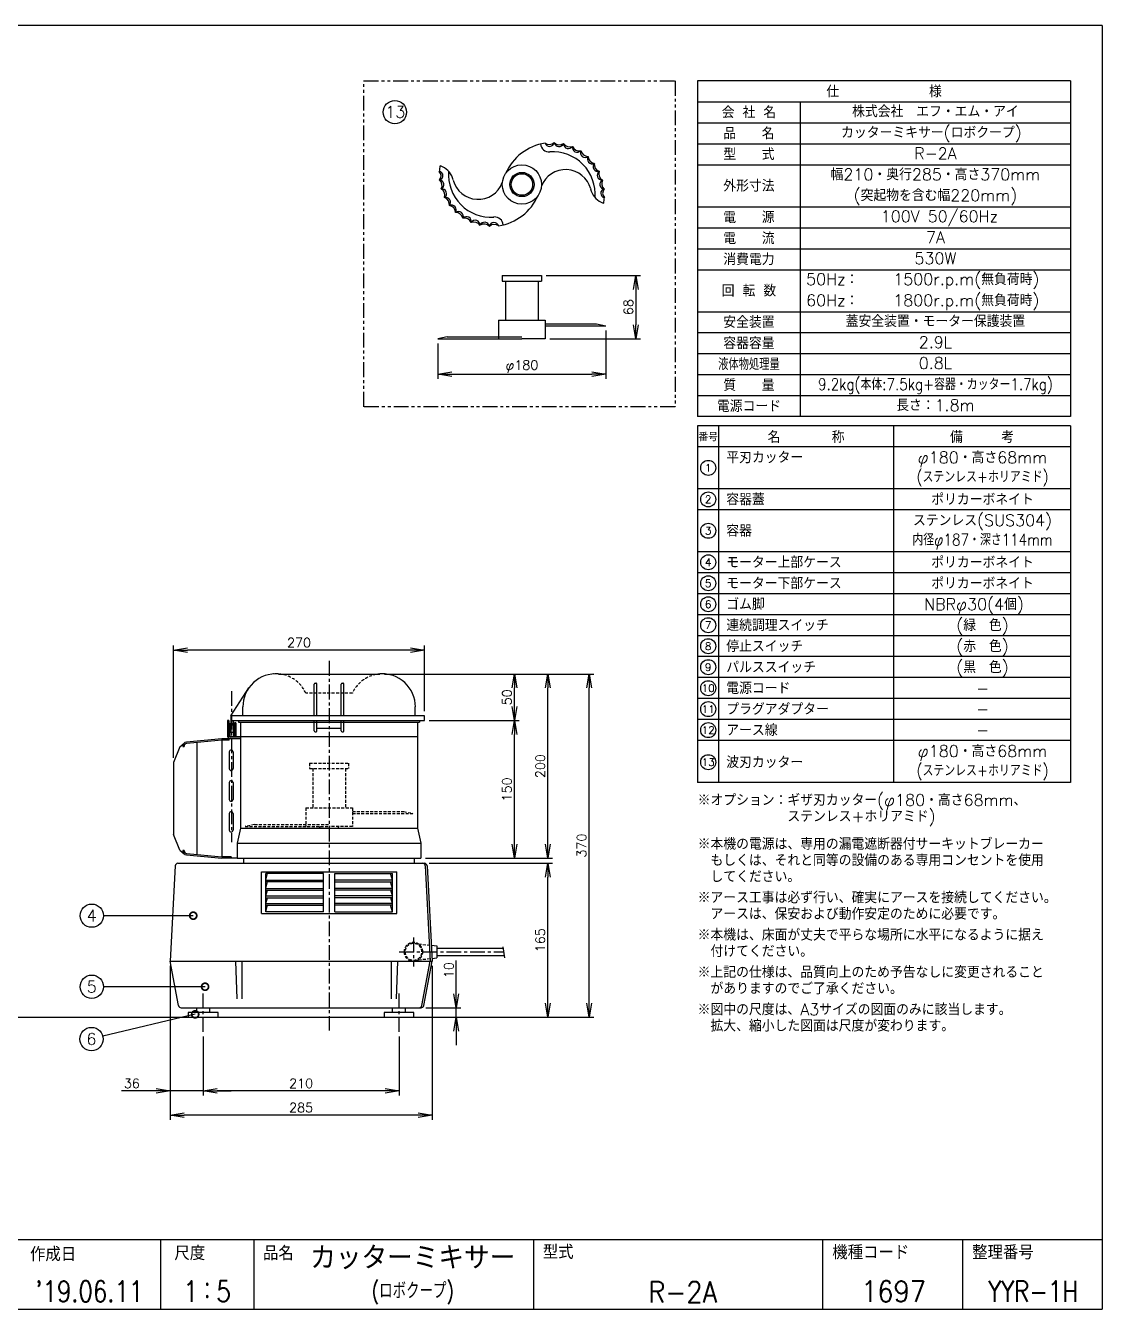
# Model space of a CAD drawing. Extents: x 115 to 2025, y 0 to 1377.
# Drawn here: x 870 to 2025, y 0 to 1377 of the extents above; entities that cross this region are included whole.
import ezdxf
from ezdxf.enums import TextEntityAlignment as Align

# ---------------------------------------------------------------- set-up
doc = ezdxf.new("R2010")
doc.units = 0
doc.header["$LTSCALE"] = 0.5
doc.header["$PDMODE"] = 3
for name, pattern in [('CENTER', [50.8, 31.75, -6.35, 6.35, -6.35]), ('HIDDEN', [9.525, 6.35, -3.175]), ('PHANTOM', [63.5, 31.75, -6.35, 6.35, -6.35, 6.35, -6.35])]:
    doc.linetypes.add(name, pattern=pattern)
doc.layers.get('0').update_dxf_attribs({"linetype": 'CONTINUOUS'})
doc.layers.get('DEFPOINTS').update_dxf_attribs({"linetype": 'CONTINUOUS'})
for name, color, linetype in [('DANMEN', 7, 'CONTINUOUS'), ('KIKI-2D2', 7, 'CONTINUOUS'), ('SIYOU', 7, 'CONTINUOUS'), ('SUNPOU', 7, 'CONTINUOUS'), ('WAKU', 7, 'CONTINUOUS')]:
    doc.layers.add(name, color=color, linetype=linetype)
doc.styles.get("Standard").update_dxf_attribs({"font": 'ROMANS', "bigfont": 'EXTFONT.shx'})
doc.dimstyles.get("Standard").update_dxf_attribs({"dimscale": 5, "dimtxt": 2, "dimasz": 3, "dimexe": 1, "dimexo": 1, "dimgap": 0.6, "dimtad": 3, "dimdec": 0, "dimzin": 0, "dimdsep": 46, "dimtxsty": 'STANDARD', "dimblk1": 'OPEN', "dimblk2": 'OPEN', "dimsah": 1, "dimcen": 1.5, "dimadec": 0, "dimazin": 0, "dimtfac": 1, "dimtdec": 0, "dimtmove": 0, "dimatfit": 0, "dimldrblk": 'DOTSMALL', "dimfxl": 1, "dimtvp": 1, "dimtolj": 1, "dimtzin": 0, "dimarcsym": 0})

# ---------------------------------------------------------------- blocks, each defined once
blk = doc.blocks.new('_DotSmall')
at = {"color": 0, "linetype": 'ByBlock', "const_width": 0.5}
blk.add_lwpolyline([(-0.0625, 0, 1), (0.0625, 0, 1)], format="xyb", close=True, dxfattribs=at)
blk = doc.blocks.new('_OPEN')
at = {"color": 0, "linetype": 'ByBlock'}
for p, q in [((-1, 0.167), (0, 0)), ((0, 0), (-1, -0.167)), ((0, 0), (-1, 0))]:
    blk.add_line(p, q, dxfattribs=at)
blk = doc.blocks.new('*D8')
at = {"layer": 'DEFPOINTS', "color": 0}
for p in [(1025.2, 373.4), (1306.2, 373.4), (1025.2, 208.3)]:
    blk.add_point(p, dxfattribs=at)
at = {"layer": 'SUNPOU', "color": 0, "lineweight": -2}
for p, q in [((1025.2, 368.4), (1025.2, 203.3)), ((1306.2, 368.4), (1306.2, 203.3)), ((1291.2, 208.3), (1040.2, 208.3))]:
    blk.add_line(p, q, dxfattribs=at)
at = {"layer": 'SUNPOU', "color": 0, "lineweight": -2, "xscale": 15, "yscale": 15, "zscale": 15, "rotation": 180}
blk.add_blockref('_OPEN', (1025.2, 208.3), dxfattribs=at)
at = {"layer": 'SUNPOU', "color": 0, "lineweight": -2, "xscale": 15, "yscale": 15, "zscale": 15}
blk.add_blockref('_OPEN', (1306.2, 208.3), dxfattribs=at)
at = {"layer": 'SUNPOU', "color": 0, "insert": (1165.7, 216.3), "char_height": 10, "attachment_point": 5}
blk.add_mtext('\\A1;285', dxfattribs=at)
blk = doc.blocks.new('*D9')
at = {"layer": 'DEFPOINTS', "color": 0}
for p in [(1060.7, 297.5), (1270.7, 297.5), (1060.7, 234.3)]:
    blk.add_point(p, dxfattribs=at)
at = {"layer": 'SUNPOU', "color": 0, "lineweight": -2}
for p, q in [((1060.7, 292.5), (1060.7, 229.3)), ((1270.7, 292.5), (1270.7, 229.3)), ((1255.7, 234.3), (1075.7, 234.3))]:
    blk.add_line(p, q, dxfattribs=at)
at = {"layer": 'SUNPOU', "color": 0, "lineweight": -2, "xscale": 15, "yscale": 15, "zscale": 15, "rotation": 180}
blk.add_blockref('_OPEN', (1060.7, 234.3), dxfattribs=at)
at = {"layer": 'SUNPOU', "color": 0, "lineweight": -2, "xscale": 15, "yscale": 15, "zscale": 15}
blk.add_blockref('_OPEN', (1270.7, 234.3), dxfattribs=at)
at = {"layer": 'SUNPOU', "color": 0, "insert": (1165.7, 242.3), "char_height": 10, "attachment_point": 5}
blk.add_mtext('\\A1;210', dxfattribs=at)
blk = doc.blocks.new('*D10')
at = {"layer": 'DEFPOINTS', "color": 0}
for p in [(1025.2, 373.4), (1060.7, 297.5), (1025.2, 234.3)]:
    blk.add_point(p, dxfattribs=at)
at = {"layer": 'SUNPOU', "color": 0, "lineweight": -2}
for p, q in [((1025.2, 368.4), (1025.2, 229.3)), ((1060.7, 292.5), (1060.7, 229.3)), ((1010.2, 234.3), (973.1, 234.3)), ((1060.7, 234.3), (1025.2, 234.3)), ((1075.7, 234.3), (1090.7, 234.3))]:
    blk.add_line(p, q, dxfattribs=at)
at = {"layer": 'SUNPOU', "color": 0, "lineweight": -2, "xscale": 15, "yscale": 15, "zscale": 15}
blk.add_blockref('_OPEN', (1025.2, 234.3), dxfattribs=at)
at = {"layer": 'SUNPOU', "color": 0, "lineweight": -2, "xscale": 15, "yscale": 15, "zscale": 15, "rotation": 180}
blk.add_blockref('_OPEN', (1060.7, 234.3), dxfattribs=at)
at = {"layer": 'SUNPOU', "color": 0, "insert": (984.2, 242.3), "char_height": 10, "attachment_point": 5}
blk.add_mtext('\\A1;36', dxfattribs=at)
blk = doc.blocks.new('*D11')
at = {"layer": 'DEFPOINTS', "color": 0}
for p in [(1294.3, 323.4), (1332.1, 323.4), (1286.7, 313.4)]:
    blk.add_point(p, dxfattribs=at)
at = {"layer": 'SUNPOU', "color": 0, "lineweight": -2}
for p, q in [((1332.1, 338.4), (1332.1, 374.2)), ((1299.3, 323.4), (1337.1, 323.4)), ((1332.1, 313.4), (1332.1, 323.4)), ((1291.7, 313.4), (1337.1, 313.4)), ((1332.1, 298.4), (1332.1, 283.4))]:
    blk.add_line(p, q, dxfattribs=at)
at = {"layer": 'SUNPOU', "color": 0, "lineweight": -2, "xscale": 15, "yscale": 15, "zscale": 15}
for p, rotation in [((1332.1, 323.4), 270), ((1332.1, 313.4), 90)]:
    blk.add_blockref('_OPEN', p, dxfattribs=dict(at, rotation=rotation))
at = {"layer": 'SUNPOU', "color": 0, "insert": (1324.1, 363.8), "char_height": 10, "attachment_point": 5, "rotation": 90}
blk.add_mtext('\\A1;10', dxfattribs=at)
blk = doc.blocks.new('*D12')
at = {"layer": 'DEFPOINTS', "color": 0}
for p in [(1297.9, 478.4), (1430.2, 478.4), (1286.7, 313.4)]:
    blk.add_point(p, dxfattribs=at)
at = {"layer": 'SUNPOU', "color": 0, "lineweight": -2}
for p, q in [((1302.9, 478.4), (1435.2, 478.4)), ((1430.2, 328.4), (1430.2, 463.4)), ((1291.7, 313.4), (1435.2, 313.4))]:
    blk.add_line(p, q, dxfattribs=at)
at = {"layer": 'SUNPOU', "color": 0, "lineweight": -2, "xscale": 15, "yscale": 15, "zscale": 15}
for p, rotation in [((1430.2, 478.4), 90), ((1430.2, 313.4), 270)]:
    blk.add_blockref('_OPEN', p, dxfattribs=dict(at, rotation=rotation))
at = {"layer": 'SUNPOU', "color": 0, "insert": (1422.2, 395.9), "char_height": 10, "attachment_point": 5, "rotation": 90}
blk.add_mtext('\\A1;165', dxfattribs=at)
blk = doc.blocks.new('*D13')
at = {"layer": 'DEFPOINTS', "color": 0}
for p in [(1250, 681.4), (1474.5, 681.4), (1286.7, 313.4)]:
    blk.add_point(p, dxfattribs=at)
at = {"layer": 'SUNPOU', "color": 0, "lineweight": -2}
for p, q in [((1255, 681.4), (1479.5, 681.4)), ((1474.5, 328.4), (1474.5, 666.4)), ((1291.7, 313.4), (1479.5, 313.4))]:
    blk.add_line(p, q, dxfattribs=at)
at = {"layer": 'SUNPOU', "color": 0, "lineweight": -2, "xscale": 15, "yscale": 15, "zscale": 15}
for p, rotation in [((1474.5, 681.4), 90), ((1474.5, 313.4), 270)]:
    blk.add_blockref('_OPEN', p, dxfattribs=dict(at, rotation=rotation))
at = {"layer": 'SUNPOU', "color": 0, "insert": (1466.5, 497.4), "char_height": 10, "attachment_point": 5, "rotation": 90}
blk.add_mtext('\\A1;370', dxfattribs=at)
blk = doc.blocks.new('*D14')
at = {"layer": 'DEFPOINTS', "color": 0}
for p in [(1028.7, 707.1), (1298.2, 636.4), (1028.7, 586.6)]:
    blk.add_point(p, dxfattribs=at)
at = {"layer": 'SUNPOU', "color": 0, "lineweight": -2}
for p, q in [((1028.7, 591.6), (1028.7, 712.1)), ((1283.2, 707.1), (1043.7, 707.1)), ((1298.2, 641.4), (1298.2, 712.1))]:
    blk.add_line(p, q, dxfattribs=at)
at = {"layer": 'SUNPOU', "color": 0, "lineweight": -2, "xscale": 15, "yscale": 15, "zscale": 15, "rotation": 180}
blk.add_blockref('_OPEN', (1028.7, 707.1), dxfattribs=at)
at = {"layer": 'SUNPOU', "color": 0, "lineweight": -2, "xscale": 15, "yscale": 15, "zscale": 15}
blk.add_blockref('_OPEN', (1298.2, 707.1), dxfattribs=at)
at = {"layer": 'SUNPOU', "color": 0, "insert": (1163.5, 715.1), "char_height": 10, "attachment_point": 5}
blk.add_mtext('\\A1;270', dxfattribs=at)
blk = doc.blocks.new('*D15')
at = {"layer": 'DEFPOINTS', "color": 0}
for p in [(1298.2, 631.4), (1394.4, 631.4), (1294.2, 483.9)]:
    blk.add_point(p, dxfattribs=at)
at = {"layer": 'SUNPOU', "color": 0, "lineweight": -2}
for p, q in [((1303.2, 631.4), (1399.4, 631.4)), ((1394.4, 498.9), (1394.4, 616.4)), ((1299.2, 483.9), (1399.4, 483.9))]:
    blk.add_line(p, q, dxfattribs=at)
at = {"layer": 'SUNPOU', "color": 0, "lineweight": -2, "xscale": 15, "yscale": 15, "zscale": 15}
for p, rotation in [((1394.4, 631.4), 90), ((1394.4, 483.9), 270)]:
    blk.add_blockref('_OPEN', p, dxfattribs=dict(at, rotation=rotation))
at = {"layer": 'SUNPOU', "color": 0, "insert": (1386.4, 557.6), "char_height": 10, "attachment_point": 5, "rotation": 90}
blk.add_mtext('\\A1;150', dxfattribs=at)
blk = doc.blocks.new('*D16')
at = {"layer": 'DEFPOINTS', "color": 0}
for p in [(1255.7, 681.4), (1394.4, 681.4), (1298.2, 631.4)]:
    blk.add_point(p, dxfattribs=at)
at = {"layer": 'SUNPOU', "color": 0, "lineweight": -2}
for p, q in [((1260.7, 681.4), (1399.4, 681.4)), ((1394.4, 646.4), (1394.4, 666.4)), ((1303.2, 631.4), (1399.4, 631.4))]:
    blk.add_line(p, q, dxfattribs=at)
at = {"layer": 'SUNPOU', "color": 0, "lineweight": -2, "xscale": 15, "yscale": 15, "zscale": 15}
for p, rotation in [((1394.4, 681.4), 90), ((1394.4, 631.4), 270)]:
    blk.add_blockref('_OPEN', p, dxfattribs=dict(at, rotation=rotation))
at = {"layer": 'SUNPOU', "color": 0, "insert": (1386.4, 656.4), "char_height": 10, "attachment_point": 5, "rotation": 90}
blk.add_mtext('\\A1;50', dxfattribs=at)
blk = doc.blocks.new('*D17')
at = {"layer": 'DEFPOINTS', "color": 0}
for p in [(1255.7, 681.4), (1430.2, 681.4), (1294.2, 483.9)]:
    blk.add_point(p, dxfattribs=at)
at = {"layer": 'SUNPOU', "color": 0, "lineweight": -2}
for p, q in [((1260.7, 681.4), (1435.2, 681.4)), ((1430.2, 498.9), (1430.2, 666.4)), ((1299.2, 483.9), (1435.2, 483.9))]:
    blk.add_line(p, q, dxfattribs=at)
at = {"layer": 'SUNPOU', "color": 0, "lineweight": -2, "xscale": 15, "yscale": 15, "zscale": 15}
for p, rotation in [((1430.2, 681.4), 90), ((1430.2, 483.9), 270)]:
    blk.add_blockref('_OPEN', p, dxfattribs=dict(at, rotation=rotation))
at = {"layer": 'SUNPOU', "color": 0, "insert": (1422.2, 582.6), "char_height": 10, "attachment_point": 5, "rotation": 90}
blk.add_mtext('\\A1;200', dxfattribs=at)
blk = doc.blocks.new('*D27')
at = {"layer": 'DEFPOINTS', "color": 0}
for p in [(1423.5, 1108.9), (1427.5, 1040.9), (1524.7, 1040.9)]:
    blk.add_point(p, dxfattribs=at)
at = {"layer": 'SUNPOU', "color": 0, "lineweight": -2}
for p, q in [((1428.5, 1108.9), (1529.7, 1108.9)), ((1524.7, 1093.9), (1524.7, 1055.9)), ((1432.5, 1040.9), (1529.7, 1040.9))]:
    blk.add_line(p, q, dxfattribs=at)
at = {"layer": 'SUNPOU', "color": 0, "lineweight": -2, "xscale": 15, "yscale": 15, "zscale": 15}
for p, rotation in [((1524.7, 1108.9), 90), ((1524.7, 1040.9), 270)]:
    blk.add_blockref('_OPEN', p, dxfattribs=dict(at, rotation=rotation))
at = {"layer": 'SUNPOU', "color": 0, "insert": (1516.7, 1074.9), "char_height": 10, "attachment_point": 5, "rotation": 90}
blk.add_mtext('\\A1;68', dxfattribs=at)
blk = doc.blocks.new('*D28')
at = {"layer": 'DEFPOINTS', "color": 0}
for p in [(1492.5, 1054.9), (1312.5, 1040.9), (1492.5, 1003.1)]:
    blk.add_point(p, dxfattribs=at)
at = {"layer": 'SUNPOU', "color": 0, "lineweight": -2}
for p, q in [((1492.5, 1049.9), (1492.5, 998.1)), ((1312.5, 1035.9), (1312.5, 998.1)), ((1327.5, 1003.1), (1477.5, 1003.1))]:
    blk.add_line(p, q, dxfattribs=at)
at = {"layer": 'SUNPOU', "color": 0, "lineweight": -2, "xscale": 15, "yscale": 15, "zscale": 15, "rotation": 180}
blk.add_blockref('_OPEN', (1312.5, 1003.1), dxfattribs=at)
at = {"layer": 'SUNPOU', "color": 0, "lineweight": -2, "xscale": 15, "yscale": 15, "zscale": 15}
blk.add_blockref('_OPEN', (1492.5, 1003.1), dxfattribs=at)
at = {"layer": 'SUNPOU', "color": 0, "insert": (1402.5, 1011.1), "char_height": 10, "attachment_point": 5}
blk.add_mtext('\\A1;φ180', dxfattribs=at)

msp = doc.modelspace()

# ---------------------------------------------------------------- linework, layer by layer
at = {"color": 2, "linetype": 'CENTER'}
for p, q in [((1195.7, 695.4), (1195.7, 299.2)), ((1091.2, 663.1), (1091.2, 501.1)), ((1060.7, 297.5), (1060.7, 339.3)), ((1270.7, 297.5), (1270.7, 339.3))]:
    msp.add_line(p, q, dxfattribs=at)
at = {"color": 2}
for p, q in [((1141.5, 681.4), (1250, 681.4)), ((1090.2, 636.4), (1109.6, 666.4)), ((1179.7, 636.4), (1179.7, 670.4)), ((1180.7, 671.4), (1181.7, 671.4)), ((1182.7, 636.4), (1182.7, 670.4)), ((1208.7, 636.4), (1208.7, 670.4)), ((1209.7, 671.4), (1210.7, 671.4)), ((1211.7, 636.4), (1211.7, 670.4)), ((1298.2, 636.4), (1090.2, 636.4)), ((1090.2, 636.4), (1090.2, 618.7)), ((1103.2, 636.4), (1103.2, 646.2)), ((1288.2, 636.4), (1288.2, 646.2)), ((1298.2, 631.4), (1298.2, 636.4)), ((1086.7, 631.4), (1086.7, 615.4)), ((1088.2, 631.4), (1086.7, 631.4)), ((1088.2, 631.4), (1088.2, 615.4)), ((1089.2, 627.9), (1089.2, 614)), ((1093.2, 627.9), (1089.2, 627.9)), ((1090.2, 631.4), (1298.2, 631.4)), ((1090.2, 626.8), (1093.2, 626.8)), ((1093.2, 618.7), (1093.2, 631.4)), ((1093.2, 627.9), (1093.2, 613.9)), ((1094.2, 628.9), (1094.2, 613.9)), ((1095.7, 628.9), (1094.2, 628.9)), ((1095.7, 628.9), (1095.7, 613.9)), ((1098.7, 631.4), (1292.7, 631.4)), ((1098.7, 631.4), (1098.7, 629.9)), ((1098.7, 629.9), (1292.7, 629.9)), ((1100.7, 629.9), (1100.7, 515.9)), ((1179.7, 620.4), (1179.7, 631.4)), ((1182.7, 620.4), (1182.7, 631.4)), ((1182.7, 623.4), (1208.7, 623.4)), ((1208.7, 620.4), (1208.7, 631.4)), ((1211.7, 620.4), (1211.7, 631.4)), ((1290.7, 629.9), (1290.7, 515.9)), ((1292.7, 631.4), (1292.7, 629.9)), ((1035.6, 603.2), (1040.3, 607.2)), ((1080.7, 611.9), (1042.8, 608.3)), ((1080.7, 610.4), (1043, 606.8)), ((1053.7, 607.8), (1053.7, 488)), ((1100.7, 611.9), (1080.7, 611.9)), ((1080.7, 611.9), (1080.7, 485.4)), ((1088.7, 610.4), (1080.7, 610.4)), ((1088.7, 610.4), (1088.7, 611.9)), ((1100.7, 613.9), (1089.7, 613.9)), ((1100.7, 612.4), (1089.7, 612.4)), ((1093.2, 618.7), (1090.2, 618.7)), ((1100.7, 614.4), (1290.7, 614.4)), ((1180.7, 619.4), (1181.7, 619.4)), ((1209.7, 619.4), (1210.7, 619.4)), ((1035.6, 603.2), (1028.7, 586.6)), ((1038.7, 603.8), (1040.2, 603.8)), ((1088.7, 597.9), (1088.7, 579.9)), ((1092.7, 597.9), (1092.7, 579.9)), ((1028.7, 586.6), (1028.7, 509.2)), ((1088.7, 564.9), (1088.7, 546.9)), ((1092.7, 564.9), (1092.7, 546.9)), ((1088.7, 531.9), (1088.7, 513.9)), ((1092.7, 531.9), (1092.7, 513.9)), ((1100.7, 515.9), (1097.2, 499.9)), ((1100.7, 515.9), (1290.7, 515.9)), ((1290.7, 515.9), (1294.2, 499.9)), ((1035.6, 492.6), (1028.7, 509.2)), ((1097.2, 499.9), (1097.2, 483.9)), ((1097.2, 499.9), (1294.2, 499.9)), ((1294.2, 499.9), (1294.2, 483.9)), ((1035.6, 492.6), (1040.3, 488.6)), ((1040.2, 492), (1038.7, 492)), ((1042.8, 487.5), (1080.7, 483.9)), ((1043, 489), (1080.7, 485.4)), ((1090.7, 485.4), (1080.7, 485.4)), ((1097.2, 483.9), (1080.7, 483.9)), ((1090.7, 485.4), (1090.7, 483.9)), ((1097.2, 483.9), (1294.2, 483.9)), ((1104.2, 478.4), (1104.2, 483.9)), ((1287.2, 478.4), (1287.2, 483.9)), ((1030.6, 475.6), (1025.2, 373.4)), ((1033.6, 478.4), (1297.9, 478.4)), ((1123.2, 469.4), (1268.2, 469.4)), ((1123.2, 424.4), (1123.2, 469.4)), ((1268.2, 424.4), (1268.2, 469.4)), ((1298.9, 475.6), (1304.2, 373.4)), ((1300.9, 475.6), (1306.2, 373.4)), ((1127.7, 426.4), (1127.7, 467.4)), ((1189.7, 467.4), (1127.7, 467.4)), ((1127.7, 460.4), (1129.7, 467.4)), ((1127.7, 460.4), (1189.7, 460.4)), ((1189.7, 458.4), (1127.7, 458.4)), ((1127.7, 451.4), (1129.7, 458.4)), ((1189.7, 426.4), (1189.7, 467.4)), ((1201.7, 426.4), (1201.7, 467.4)), ((1201.7, 467.4), (1263.7, 467.4)), ((1263.7, 460.4), (1201.7, 460.4)), ((1201.7, 458.4), (1263.7, 458.4)), ((1263.7, 460.4), (1261.7, 467.4)), ((1263.7, 451.4), (1261.7, 458.4)), ((1263.7, 426.4), (1263.7, 467.4)), ((1127.7, 451.4), (1189.7, 451.4)), ((1127.7, 449.4), (1189.7, 449.4)), ((1127.7, 443.4), (1129.5, 449.4)), ((1127.7, 443.4), (1189.7, 443.4)), ((1127.7, 441.4), (1189.7, 441.4)), ((1127.7, 435.4), (1129.5, 441.4)), ((1263.7, 451.4), (1201.7, 451.4)), ((1263.7, 449.4), (1201.7, 449.4)), ((1263.7, 443.4), (1201.7, 443.4)), ((1263.7, 441.4), (1201.7, 441.4)), ((1263.7, 443.4), (1262, 449.4)), ((1263.7, 435.4), (1262, 441.4)), ((1127.7, 435.4), (1189.7, 435.4)), ((1127.7, 433.4), (1189.7, 433.4)), ((1127.7, 426.4), (1129.7, 433.4)), ((1263.7, 435.4), (1201.7, 435.4)), ((1263.7, 433.4), (1201.7, 433.4)), ((1263.7, 426.4), (1261.7, 433.4)), ((1123.2, 424.4), (1268.2, 424.4)), ((1189.7, 426.4), (1127.7, 426.4)), ((1201.7, 426.4), (1263.7, 426.4)), ((1305.4, 390.5), (1311.2, 389.9)), ((1311.2, 389.9), (1311.2, 376.9)), ((1311.2, 387.4), (1325.4, 387.4)), ((1325.4, 387.4), (1382.3, 387.4)), ((1382.1, 388.9), (1384, 377.1)), ((1025.2, 373.4), (1306.2, 373.4)), ((1034.3, 325.8), (1025.2, 373.4)), ((1095.2, 373.4), (1096.7, 333)), ((1102.2, 373.4), (1102.2, 333)), ((1262.2, 373.4), (1262.2, 333)), ((1269.2, 373.4), (1267.8, 333)), ((1295.2, 325.8), (1304.2, 373.4)), ((1297.2, 325.8), (1306.2, 373.4)), ((1306.1, 376.4), (1311.2, 376.9)), ((1311.2, 379.4), (1325.8, 379.4)), ((1325.8, 379.4), (1383.6, 379.4)), ((1037.2, 323.4), (1294.3, 323.4)), ((1076.7, 318.4), (1044.7, 318.4)), ((1044.7, 318.4), (1044.7, 313.4)), ((1053.7, 318.4), (1053.7, 323.4)), ((1067.7, 318.4), (1067.7, 323.4)), ((1076.7, 313.4), (1076.7, 318.4)), ((1286.7, 318.4), (1254.7, 318.4)), ((1254.7, 318.4), (1254.7, 313.4)), ((1263.7, 318.4), (1263.7, 323.4)), ((1277.7, 318.4), (1277.7, 323.4)), ((1286.7, 313.4), (1286.7, 318.4)), ((1044.7, 313.4), (1076.7, 313.4)), ((1254.7, 313.4), (1286.7, 313.4))]:
    msp.add_line(p, q, dxfattribs=at)
for centre, radius, start, end in [((1138.6, 646.2), 35.4, 85.3572, 180), ((1252.9, 646.2), 35.4, 0, 94.6428), ((1180.7, 670.4), 1, 90, 180), ((1181.7, 670.4), 1, 0, 90), ((1209.7, 670.4), 1, 90, 180), ((1210.7, 670.4), 1, 0, 90), ((1180.7, 620.4), 1, 180, 270), ((1181.7, 620.4), 1, 270, 0), ((1209.7, 620.4), 1, 180, 270), ((1210.7, 620.4), 1, 270, 0), ((1043.2, 603.8), 4.5, 95.4403, 180), ((1043.2, 603.8), 3, 95.4403, 180), ((1089.7, 615.4), 3, 180, 270), ((1089.7, 615.4), 1.5, 180, 270), ((1090.7, 597.9), 2, 0, 180), ((1090.7, 579.9), 2, 180, 0), ((1090.7, 564.9), 2, 0, 180), ((1090.7, 546.9), 2, 180, 0), ((1090.7, 531.9), 2, 0, 180), ((1090.7, 513.9), 2, 180, 0), ((1043.2, 492), 4.5, 180, 264.5597), ((1043.2, 492), 3, 180, 264.5597), ((1033.6, 475.4), 3, 90, 177.0015), ((1295.9, 475.4), 3, 2.9985, 90), ((1297.9, 475.4), 3, 2.9985, 90), ((1037.2, 326.4), 3, 190.758, 270), ((1292.3, 326.4), 3, 270, 349.242), ((1294.3, 326.4), 3, 270, 349.242)]:
    msp.add_arc(centre, radius, start, end, dxfattribs=at)
at = {"layer": 'DANMEN', "color": 2, "linetype": 'HIDDEN'}
for p, q in [((1220.7, 660.9), (1170.7, 660.9)), ((1174.7, 585.9), (1216.7, 585.9)), ((1174.7, 585.9), (1174.7, 579.9)), ((1174.7, 579.9), (1216.7, 579.9)), ((1178.2, 579.9), (1178.2, 537.9)), ((1213.2, 579.9), (1213.2, 537.9)), ((1216.7, 585.9), (1216.7, 579.9)), ((1170.7, 537.9), (1170.7, 517.9)), ((1170.7, 537.9), (1220.7, 537.9)), ((1220.7, 537.9), (1220.7, 517.9)), ((1220.7, 533.9), (1275.7, 533.9)), ((1220.7, 531.9), (1285.7, 531.9)), ((1275.7, 533.9), (1285.7, 531.9)), ((1115.7, 519.9), (1105.7, 517.9)), ((1105.7, 517.9), (1195.7, 517.9)), ((1115.7, 519.9), (1195.7, 519.9)), ((1185.7, 515.9), (1185.7, 517.9)), ((1220.7, 517.9), (1195.7, 517.9)), ((1205.7, 515.9), (1205.7, 517.9))]:
    msp.add_line(p, q, dxfattribs=at)
at = {"layer": 'DANMEN', "color": 4, "linetype": 'CENTER'}
for p, q in [((1286.2, 398.9), (1286.2, 367.8)), ((1270.7, 383.4), (1383, 383.4))]:
    msp.add_line(p, q, dxfattribs=at)
at = {"layer": 'DANMEN', "color": 4, "linetype": 'HIDDEN'}
for p, q in [((1291.6, 391.9), (1303.3, 390.7)), ((1291.6, 374.9), (1304.1, 376.2))]:
    msp.add_line(p, q, dxfattribs=at)
at = {"layer": 'DANMEN', "color": 2}
msp.add_line((395.8, 313.4), (1440.4, 313.4), dxfattribs=at)
at = {"layer": 'DANMEN', "color": 2, "linetype": 'PHANTOM'}
msp.add_lwpolyline([(1232.8, 1317.5), (1566.7, 1317.5), (1566.7, 968.1), (1232.8, 968.1)], close=True, dxfattribs=at)
at = {"layer": 'DANMEN', "color": 2, "linetype": 'HIDDEN'}
for centre, start, end in [((1138.6, 646.2), 24.6588, 94.6428), ((1252.9, 646.2), 85.3572, 155.3412)]:
    msp.add_arc(centre, 35.4, start, end, dxfattribs=at)
at = {"layer": 'DANMEN', "color": 4, "linetype": 'HIDDEN'}
for radius, start, end in [(10, 0, 180), (9, 0, 180), (10, 180, 0), (9, 180, 0)]:
    msp.add_arc((1286.2, 383.4), radius, start, end, dxfattribs=at)
at = {"layer": 'KIKI-2D2', "color": 2}
for p, q in [((1381.5, 1108.9), (1423.5, 1108.9)), ((1381.5, 1108.9), (1381.5, 1102.9)), ((1381.5, 1102.9), (1423.5, 1102.9)), ((1385, 1102.9), (1385, 1060.9)), ((1420, 1102.9), (1420, 1060.9)), ((1423.5, 1108.9), (1423.5, 1102.9)), ((1377.5, 1060.9), (1377.5, 1040.9)), ((1377.5, 1060.9), (1427.5, 1060.9)), ((1427.5, 1060.9), (1427.5, 1040.9)), ((1427.5, 1056.9), (1482.5, 1056.9)), ((1427.5, 1054.9), (1492.5, 1054.9)), ((1482.5, 1056.9), (1492.5, 1054.9)), ((1322.5, 1042.9), (1312.5, 1040.9)), ((1312.5, 1040.9), (1402.5, 1040.9)), ((1322.5, 1042.9), (1402.5, 1042.9)), ((1427.5, 1040.9), (1402.5, 1040.9))]:
    msp.add_line(p, q, dxfattribs=at)
for radius in [21, 13, 11.5]:
    msp.add_circle((1402.5, 1206.4), radius, dxfattribs=at)
for centre, radius, start, end in [((1435.8, 1196.1), 55.3, 98.8293, 156.4946), ((1431.7, 1250.6), 9.28, 184.6388, 274.2319), ((1432.2, 1252.5), 5.18, 198.9003, 348.383), ((1431.9, 1257.2), 7.91, 234.4261, 312.8571), ((1435.8, 1196.1), 45.3, 355.2134, 94.2319), ((1442.4, 1252.2), 5.18, 188.2877, 338.2447), ((1442.9, 1256.9), 7.91, 224.0507, 302.4817), ((1452.4, 1250.1), 5.19, 178.408, 327.3736), ((1453.8, 1254.6), 7.91, 213.6753, 292.1063), ((1461.8, 1246.2), 5.18, 167.6968, 317.334), ((1464, 1250.4), 7.91, 203.2999, 281.7309), ((1470.4, 1240.7), 5.2, 157.9296, 306.3505), ((1473.3, 1244.5), 7.91, 192.9245, 271.3556), ((1473.3, 1244.5), 7.91, 192.9245, 271.3556), ((1369.1, 1216.7), 55.3, 169.8955, 176.1153), ((1306.4, 1201.3), 26.5, 65.7988, 71.7982), ((1309.1, 1207.2), 20, 11.6774, 65.7988), ((1477.9, 1233.8), 5.2, 147.8253, 295.7039), ((1481.4, 1236.9), 7.91, 182.5491, 260.9801), ((1484, 1225.6), 5.19, 137.0057, 285.7727), ((1488, 1228), 7.91, 172.1737, 250.6047), ((1313.3, 1216), 4.56, 280.0677, 81.4983), ((1309.4, 1215.9), 6.43, 316.354, 45.2119), ((1309.4, 1215.9), 6.43, 316.354, 45.2119), ((1369.1, 1216.7), 45.3, 175.2134, 274.2319), ((1449.4, 1194.6), 27.8, 14.7794, 159.2285), ((1488.4, 1216.4), 5.18, 126.1638, 275.8195), ((1492.9, 1218.1), 7.92, 161.8309, 240.1524), ((1309, 1205.4), 7.91, 331.4229, 49.8539), ((1313.6, 1206.3), 5.2, 296.5131, 84.7637), ((1316.5, 1196.5), 5.18, 306.1638, 95.8195), ((1312, 1194.8), 7.92, 341.8309, 60.1524), ((1355.5, 1218.3), 27.8, 194.7794, 339.2285), ((1495.8, 1205.7), 20, 191.6774, 245.7988), ((1491.3, 1206.6), 5.2, 116.5131, 264.7637), ((1491.6, 1196.9), 4.56, 100.0677, 261.4983), ((1495.9, 1207.4), 7.91, 151.4229, 229.8539), ((1495.5, 1197), 6.43, 136.354, 225.2119), ((1495.5, 1197), 6.43, 136.354, 225.2119), ((1320.9, 1187.3), 5.19, 317.0057, 105.7727), ((1316.9, 1184.9), 7.91, 352.1737, 70.6047), ((1327, 1179.1), 5.2, 327.8253, 115.7039), ((1369.1, 1216.7), 55.3, 278.8293, 336.4946), ((1498.5, 1211.6), 26.5, 245.7988, 251.7982), ((1435.8, 1196.1), 55.3, 349.8955, 356.1153), ((1323.5, 1176), 7.91, 2.5491, 80.9801), ((1334.5, 1172.1), 5.2, 337.9296, 126.3505), ((1331.6, 1168.4), 7.91, 12.9245, 91.3556), ((1331.6, 1168.4), 7.91, 12.9245, 91.3556), ((1343.1, 1166.7), 5.18, 347.6968, 137.334), ((1340.9, 1162.4), 7.91, 23.2999, 101.7309), ((1373.2, 1162.3), 9.28, 4.6388, 94.2319), ((1352.5, 1162.8), 5.19, 358.408, 147.3736), ((1351.1, 1158.2), 7.91, 33.6753, 112.1063), ((1362.5, 1160.7), 5.18, 8.2877, 158.2447), ((1362, 1156), 7.91, 44.0507, 122.4817), ((1372.7, 1160.4), 5.18, 18.9003, 168.383), ((1373, 1155.7), 7.91, 54.4261, 132.8571)]:
    msp.add_arc(centre, radius, start, end, dxfattribs=at)
at = {"layer": 'SIYOU', "color": 6}
for p, q in [((1991, 1317.5), (1591, 1317.5)), ((1591, 1317.5), (1591, 957.5)), ((1991, 1317.5), (1991, 957.5)), ((1991, 957.5), (1591, 957.5)), ((1591, 947.5), (1591, 565)), ((1991, 947.5), (1591, 947.5)), ((1991, 947.5), (1991, 565)), ((1991, 565), (1591, 565))]:
    msp.add_line(p, q, dxfattribs=at)
at = {"layer": 'SIYOU', "color": 7}
for p, q in [((1591, 1295), (1991, 1295)), ((1701, 1295), (1701, 957.5)), ((1591, 1272.5), (1991, 1272.5)), ((1591, 1250), (1991, 1250)), ((1591, 1227.5), (1991, 1227.5)), ((1591, 1182.5), (1991, 1182.5)), ((1591, 1160), (1991, 1160)), ((1591, 1137.5), (1991, 1137.5)), ((1591, 1115), (1991, 1115)), ((1591, 1070), (1991, 1070)), ((1591, 1047.5), (1991, 1047.5)), ((1591, 1025), (1991, 1025)), ((1591, 1002.5), (1991, 1002.5)), ((1591, 980), (1991, 980)), ((1613.5, 947.5), (1613.5, 565)), ((1801, 947.5), (1801, 565)), ((1991, 925), (1591, 925)), ((1991, 880), (1591, 880)), ((1991, 857.5), (1591, 857.5)), ((1991, 812.5), (1591, 812.5)), ((1991, 790), (1591, 790)), ((1991, 767.5), (1591, 767.5)), ((1991, 745), (1591, 745)), ((1991, 722.5), (1591, 722.5)), ((1991, 700), (1591, 700)), ((1991, 677.5), (1591, 677.5)), ((1991, 655), (1591, 655)), ((1991, 632.5), (1591, 632.5)), ((1991, 610), (1591, 610))]:
    msp.add_line(p, q, dxfattribs=at)
at = {"layer": 'SIYOU'}
for centre in [(1602.3, 902.5), (1602.3, 868.7), (1602.3, 835), (1602.3, 801.2), (1602.3, 778.7), (1602.3, 756.2), (1602.3, 733.7), (1602.3, 711.2), (1602.3, 688.7), (1602.3, 666.2), (1602.3, 643.7), (1602.3, 621.2), (1602.3, 586.8)]:
    msp.add_circle(centre, 8.04, dxfattribs=at)
at = {"layer": 'SUNPOU'}
for centre in [(1266.3, 1284), (941.2, 422.2), (941.2, 346), (940.9, 289.9)]:
    msp.add_circle(centre, 12.5, dxfattribs=at)
at = {"layer": 'WAKU', "color": 6}
for p, q in [((2025, 1376.8), (115, 1376.8)), ((2025, 1376.8), (2025, 0)), ((115, 75), (2025, 75)), ((115, 0), (2025, 0))]:
    msp.add_line(p, q, dxfattribs=at)
at = {"layer": 'WAKU', "color": 7}
for p, q in [((1015, 75), (1015, 0)), ((1115, 75), (1115, 0)), ((1415, 75), (1415, 0)), ((1725, 75), (1725, 0)), ((1875, 75), (1875, 0))]:
    msp.add_line(p, q, dxfattribs=at)

# ---------------------------------------------------------------- texts
at = {"layer": 'SIYOU'}
for s, p in [('仕\u3000\u3000\u3000\u3000\u3000\u3000\u3000様', (1791, 1306.2)), ('会 社 名', (1646, 1283.8)), ('品\u3000\u3000名', (1646, 1261.2)), ('型\u3000\u3000式', (1646, 1238.8)), ('外形寸法', (1646, 1205)), ('電\u3000\u3000源', (1646, 1171.2)), ('電\u3000\u3000流', (1646, 1148.7)), ('消費電力', (1646, 1126.2)), ('回 転 数', (1646, 1092.5)), ('安全装置', (1646, 1058.8)), ('容器容量', (1646, 1036.2)), ('質\u3000\u3000量', (1646, 991.2)), ('電源コード', (1646, 968.7))]:
    msp.add_text(s, height=12.5, dxfattribs=at).set_placement(p, align=Align.MIDDLE_CENTER)
at = {"layer": 'SIYOU', "color": 1}
for s, p in [('株式会社\u3000エフ・エム・アイ', (1846, 1284.8)), ('カッターミキサー(ロボクープ) ', (1846, 1262.2)), ('R-2A', (1846, 1239.7)), ('幅210・奥行285・高さ370mm', (1846, 1217.2)), ('(突起物を含む幅220mm)', (1846, 1194.8)), (' 100V 50/60Hz', (1846, 1172.2)), ('7A', (1846, 1149.8)), ('530W', (1846, 1127.2)), ('1500r.p.m(無負荷時)', (1879.2, 1104.8)), ('1800r.p.m(無負荷時)', (1879.2, 1082.2)), ('蓋安全装置・モーター保護装置', (1846, 1059.8)), ('2.9L', (1846, 1037.2)), ('0.8L', (1846, 1014.8)), ('長さ：1.8m', (1846, 969.7)), ('φ180・高さ68mm', (1896.5, 913.7)), ('ポリカーボネイト', (1896.5, 868.7)), ('ステンレス(SUS304)', (1896.5, 846.2)), ('ポリカーボネイト', (1896.5, 801.2)), ('ポリカーボネイト', (1896.5, 778.7)), ('NBRφ30(4個)  ', (1896, 756.2)), ('(緑\u3000色)', (1896.5, 733.7)), ('(赤\u3000色)', (1896.5, 711.2)), ('(黒\u3000色)', (1896.5, 688.7)), ('-', (1896.5, 666.2)), ('-', (1896.5, 643.7)), ('-', (1896.5, 621.2)), ('φ180・高さ68mm', (1896.5, 598.7))]:
    msp.add_text(s, height=12.5, dxfattribs=at).set_placement(p, align=Align.MIDDLE_CENTER)
for s, p in [('50Hz：', (1707.3, 1104.8)), ('60Hz：', (1707.3, 1082.2))]:
    msp.add_text(s, height=12.5, dxfattribs=at).set_placement(p, align=Align.MIDDLE_LEFT)
at = {"layer": 'SIYOU', "width": 0.8}
msp.add_text('液体物処理量', height=12.5, dxfattribs=at).set_placement((1646, 1013.7), align=Align.MIDDLE_CENTER)
at = {"layer": 'SIYOU', "color": 1, "width": 0.85}
for s, p in [('9.2kg(本体:7.5kg+容器・カッター1.7kg)', (1846, 992.2)), ('(ステンレス+ホリアミド)', (1896.5, 893)), ('内径φ187・深さ114mm', (1896.5, 825.5)), ('(ステンレス+ホリアミド)', (1896.5, 578))]:
    msp.add_text(s, height=12.5, dxfattribs=at).set_placement(p, align=Align.MIDDLE_CENTER)
at = {"layer": 'SIYOU'}
for s, height, p in [('番号', 8.04, (1602.3, 936.2)), ('名\u3000\u3000\u3000\u3000称', 12.5, (1707.3, 936.2)), ('備\u3000\u3000\u3000考', 12.5, (1896, 936.2)), ('1', 8.04, (1602.3, 902.5)), ('2', 8.04, (1602.3, 868.7)), ('3', 8.04, (1602.3, 835)), ('4', 8.04, (1602.3, 801.2)), ('5', 8.04, (1602.3, 778.7)), ('6', 8.04, (1602.3, 756.2)), ('7', 8.04, (1602.3, 733.7)), ('8', 8.04, (1602.3, 711.2)), ('9', 8.04, (1602.3, 688.7)), ('10', 8.04, (1602.3, 666.2)), ('11', 8.04, (1602.3, 643.7)), ('12', 8.04, (1602.3, 621.2)), ('13', 8.04, (1602.3, 586.8))]:
    msp.add_text(s, height=height, dxfattribs=at).set_placement(p, align=Align.MIDDLE)
for s, p in [('平刃カッター', (1621.7, 913.7)), ('容器蓋', (1621.7, 868.7)), ('容器', (1621.7, 835)), ('モーター上部ケース', (1621.7, 801.2)), ('モーター下部ケース', (1621.7, 778.7)), ('ゴム脚', (1621.7, 756.2)), ('連続調理スイッチ', (1621.7, 733.7)), ('停止スイッチ', (1621.7, 711.2)), ('パルススイッチ', (1621.7, 688.7)), ('電源コード', (1621.7, 666.2)), ('プラグアダプター', (1621.7, 643.7)), ('アース線', (1621.7, 621.2)), ('波刃カッター', (1621.7, 586.8))]:
    msp.add_text(s, height=12.5, dxfattribs=at).set_placement(p, align=Align.MIDDLE_LEFT)
at = {"layer": 'SIYOU', "color": 1}
for s, p in [('※オプション：ギザ刃カッター(φ180・高さ68mm、', (1591, 540)), ('\u3000\u3000\u3000\u3000\u3000\u3000\u3000ステンレス+ホリアミド)', (1591, 522.5)), ('※本機の電源は、専用の漏電遮断器付サーキットブレーカー ', (1591, 492.9)), ('\u3000もしくは、それと同等の設備のある専用コンセントを使用', (1591, 475.4)), ('\u3000してください。', (1591, 457.9)), ('※アース工事は必ず行い、確実にアースを接続してください。', (1591, 435.4)), ('\u3000アースは、保安および動作安定のために必要です。', (1591, 417.9)), ('※本機は、床面が丈夫で平らな場所に水平になるように据え', (1591, 395.4)), ('\u3000付けてください。', (1591, 377.9)), ('※上記の仕様は、品質向上のため予告なしに変更されること', (1591, 355.4)), ('\u3000がありますのでご了承ください。', (1591, 337.9)), ('※図中の尺度は、A3サイズの図面のみに該当します。', (1591, 315.4)), ('\u3000拡大、縮小した図面は尺度が変わります。', (1591, 297.9))]:
    msp.add_text(s, height=12.5, dxfattribs=at).set_placement(p)
at = {"layer": 'SUNPOU'}
for s, p in [('13', (1266.7, 1284.3)), ('4', (941.2, 422.2)), ('5', (941.2, 346)), ('6', (940.9, 289.9))]:
    msp.add_text(s, height=12.5, dxfattribs=at).set_placement(p, align=Align.MIDDLE)
at = {"layer": 'WAKU'}
for s, p in [('尺度', (1029.8, 52.7)), ('品名', (1124.8, 52.7)), ('型式', (1424.9, 54)), ('機種コード', (1735.4, 53.6)), ('整理番号', (1885.4, 53.6)), ('作成日', (875, 51.6))]:
    msp.add_text(s, height=15, dxfattribs=at).set_placement(p)
at = {"layer": 'WAKU', "color": 1}
msp.add_text('カッターミキサー', height=25, dxfattribs=at).set_placement((1285.5, 56.2), align=Align.MIDDLE)
for s, width, p in [("'19.06.11", 0.8, (938.5, 8)), ('1：5', 0.8, (1065, 8)), ('1697', 0.9, (1801.1, 8)), ('YYR-1H', 0.8, (1950.8, 8))]:
    msp.add_text(s, height=22.5, dxfattribs=dict(at, width=width)).set_placement(p, align=Align.CENTER)
for s, height, width, p in [('(ロボクープ)', 17.5, 0.75, (1285.5, 18.7)), ('R-2A', 22.5, 0.9, (1575, 18.7))]:
    msp.add_text(s, height=height, dxfattribs=dict(at, width=width)).set_placement(p, align=Align.MIDDLE)

# ---------------------------------------------------------------- dimensions: what is measured, and where the dimension line sits
at = {"layer": 'SUNPOU'}
dim = msp.add_linear_dim(base=(1524.7, 1040.9), p1=(1423.5, 1108.9), p2=(1427.5, 1040.9), angle=90, dimstyle='STANDARD', override={"dimarcsym": 1}, dxfattribs=at)
dim.commit()
dim.dimension.update_dxf_attribs({"geometry": '*D27', "text_midpoint": (1516.7, 1074.9)})
dim = msp.add_linear_dim(base=(1492.5, 1003.1), p1=(1312.5, 1040.9), p2=(1492.5, 1054.9), text='φ180', dimstyle='STANDARD', override={"dimarcsym": 1}, dxfattribs=at)
dim.commit()
dim.dimension.update_dxf_attribs({"geometry": '*D28', "text_midpoint": (1402.5, 1011.1)})
for base, p1, p2, picture, middle in [((1028.746763, 707.055209), (1298.246763, 636.3990043), (1028.746763, 586.6288378), '*D14', (1163.496763, 715.055209)), ((1025.246763, 234.3133265), (1060.746763, 297.5337902), (1025.246763, 373.3990043), '*D10', (984.1515249, 242.3133265)), ((1060.7, 234.3), (1270.7, 297.5), (1060.7, 297.5), '*D9', (1165.7, 242.3))]:
    dim = msp.add_linear_dim(base=base, p1=p1, p2=p2, dimstyle='STANDARD', dxfattribs=at)
    dim.commit()
    dim.dimension.update_dxf_attribs({"geometry": picture, "text_midpoint": middle})
for base, p1, p2, text, picture, middle in [((1474.5, 681.4), (1286.7, 313.4), (1250, 681.4), '370', '*D13', (1466.5, 497.4)), ((1430.2, 681.4), (1294.2, 483.9), (1255.7, 681.4), '200', '*D17', (1422.2, 582.6)), ((1394.4, 631.4), (1294.2, 483.9), (1298.2, 631.4), '150', '*D15', (1386.4, 557.6))]:
    dim = msp.add_linear_dim(base=base, p1=p1, p2=p2, angle=90, text=text, dimstyle='STANDARD', dxfattribs=at)
    dim.commit()
    dim.dimension.update_dxf_attribs({"geometry": picture, "text_midpoint": middle})
for base, p1, p2, picture, middle in [((1394.4, 681.4), (1298.2, 631.4), (1255.7, 681.4), '*D16', (1386.4, 656.4)), ((1430.2, 478.4), (1286.7, 313.4), (1297.9, 478.4), '*D12', (1422.2, 395.9)), ((1332.1, 323.4), (1286.7, 313.4), (1294.3, 323.4), '*D11', (1324.1, 363.8))]:
    dim = msp.add_linear_dim(base=base, p1=p1, p2=p2, angle=90, dimstyle='STANDARD', dxfattribs=at)
    dim.commit()
    dim.dimension.update_dxf_attribs({"geometry": picture, "text_midpoint": middle})
dim = msp.add_linear_dim(base=(1025.2, 208.3), p1=(1306.2, 373.4), p2=(1025.2, 373.4), text='285', dimstyle='STANDARD', dxfattribs=at)
dim.commit()
dim.dimension.update_dxf_attribs({"geometry": '*D8', "text_midpoint": (1165.7, 216.3)})

# ---------------------------------------------------------------- leaders
for points in [[(1050, 422.2), (953.7, 422.2)], [(1062.7, 346), (953.7, 346)], [(1052.1, 316.4), (953.1, 292.8)]]:
    msp.add_leader(points, dimstyle='STANDARD', dxfattribs=at)

doc.saveas('drawing.dxf')
